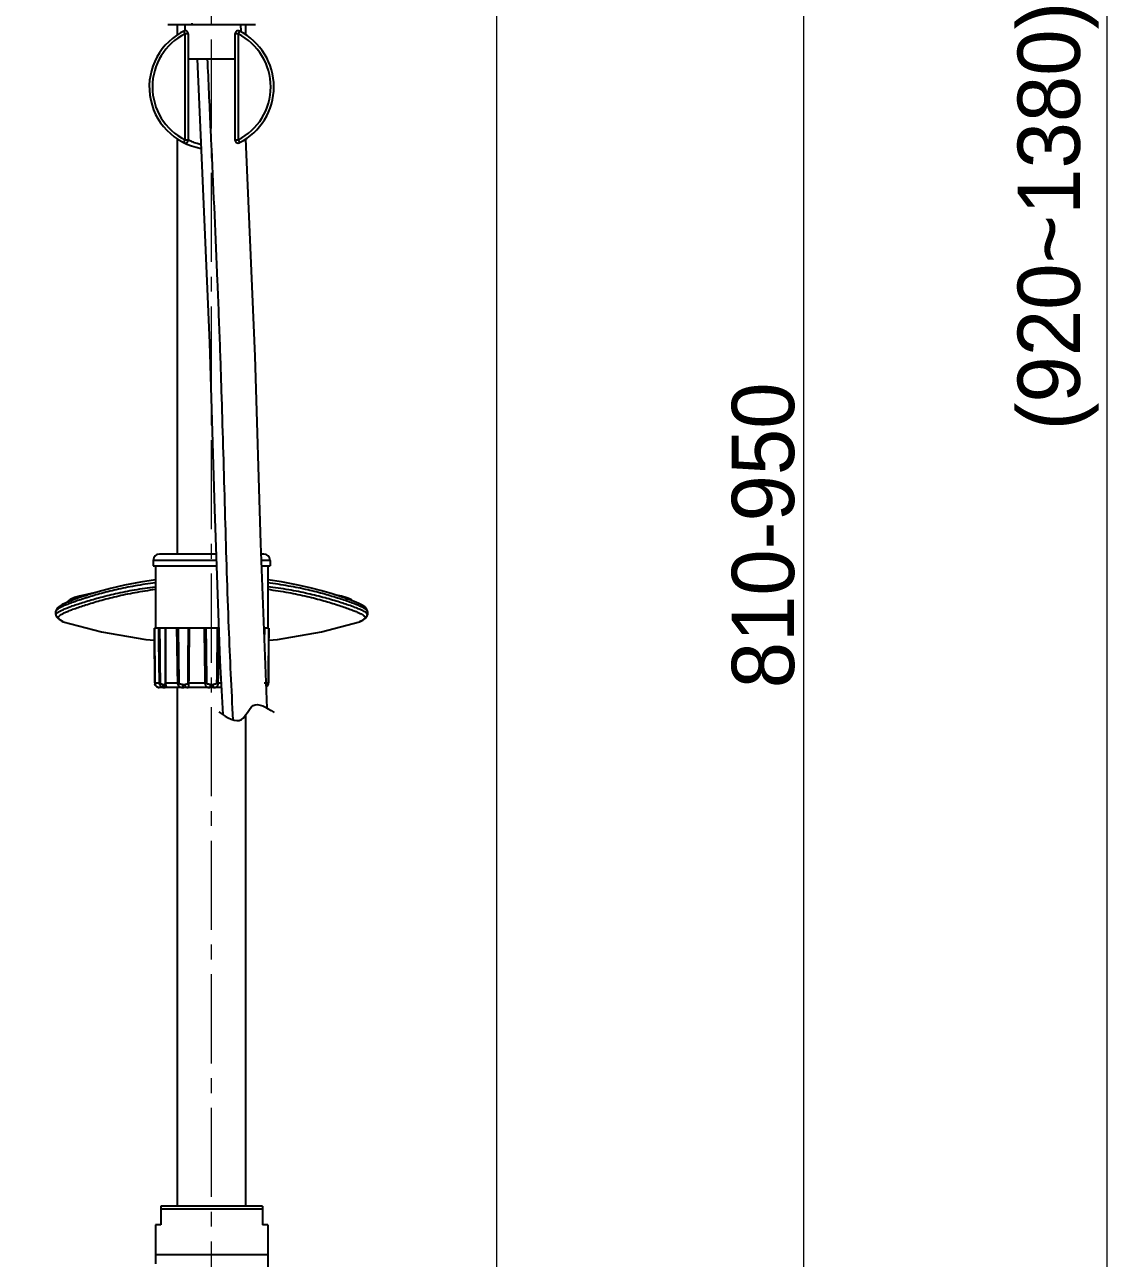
# Model space of a CAD drawing. Extents: x 0 to 3160, y 0 to 2315.
# Drawn here: x 1961.6 to 2311.1, y 571.1 to 967 of the extents above; entities that cross this region are included whole.
import ezdxf

# ---------------------------------------------------------------- set-up
doc = ezdxf.new("R2010")
doc.units = 0
doc.header["$LTSCALE"] = 3
doc.header["$MEASUREMENT"] = 0
doc.header["$PDMODE"] = 3
doc.header["$PDSIZE"] = -10
doc.linetypes.add('CENTER2', pattern=[28.575, 19.05, -3.175, 3.175, -3.175])
doc.layers.get('0').update_dxf_attribs({"linetype": 'CONTINUOUS'})
doc.layers.get('DEFPOINTS').update_dxf_attribs({"linetype": 'CONTINUOUS'})
doc.layers.add('Cneter', color=1, linetype='CENTER2', lineweight=13)
doc.layers.add('치수선', color=7, linetype='CONTINUOUS', lineweight=20)
doc.styles.add('Daelim Dimension', font='')
doc.styles.get('Daelim Dimension').set_extended_font_data('나눔고딕')
doc.dimstyles.new('DEFAULT', dxfattribs={"dimscale": 2, "dimtxt": 2, "dimasz": 2, "dimexe": 0, "dimexo": 2, "dimgap": 1, "dimtad": 1, "dimdec": 1, "dimzin": 9, "dimdsep": 46, "dimtxsty": 'Daelim Dimension', "dimcen": 0.5, "dimclrd": 252, "dimclre": 252, "dimclrt": 3, "dimadec": 1, "dimazin": 0, "dimtfac": 1, "dimtdec": 1, "dimtix": 1, "dimtmove": 0, "dimatfit": 3, "dimfxl": 1, "dimtolj": 1, "dimtzin": 1, "dimlwd": 9, "dimlwe": 9, "dimarcsym": 0})

# ---------------------------------------------------------------- blocks, each defined once
blk = doc.blocks.new('*D1')
at = {"color": 5, "lineweight": 9, "ltscale": 0.5, "transparency": 16777216}
for p, q in [((2128.58, 1187.91), (2213.64, 1187.91)), ((2211.64, 1179.91), (2211.64, 426.22)), ((2138.14, 418.22), (2213.64, 418.22))]:
    blk.add_line(p, q, dxfattribs=at)
at = {"color": 5, "ltscale": 0.5, "transparency": 16777216}
for points in [[(2210.31, 1179.91), (2212.97, 1179.91), (2211.64, 1187.91)], [(2210.31, 426.22), (2212.97, 426.22), (2211.64, 418.22)]]:
    blk.add_solid(points, dxfattribs=at)
at = {"layer": 'DEFPOINTS', "color": 0, "ltscale": 0.5, "transparency": 16777216}
for p in [(2124.58, 1187.91), (2134.14, 418.22), (2211.64, 418.22)]:
    blk.add_point(p, dxfattribs=at)
at = {"color": 7, "ltscale": 0.5, "transparency": 16777216, "insert": (2198.75, 803.07), "char_height": 20, "attachment_point": 5, "rotation": 90, "style": 'Daelim Dimension'}
blk.add_mtext('\\A1;810-950', dxfattribs=at)
blk = doc.blocks.new('*D8')
at = {"color": 5, "lineweight": 9, "ltscale": 0.5, "transparency": 16777216}
for p, q in [((1965.64, 1392.3), (2311.07, 1392.3)), ((2309.07, 426.81), (2309.07, 1384.3)), ((2143.24, 418.81), (2311.07, 418.81))]:
    blk.add_line(p, q, dxfattribs=at)
at = {"color": 5, "ltscale": 0.5, "transparency": 16777216}
for points in [[(2307.74, 1384.3), (2310.4, 1384.3), (2309.07, 1392.3)], [(2307.74, 426.81), (2310.4, 426.81), (2309.07, 418.81)]]:
    blk.add_solid(points, dxfattribs=at)
at = {"layer": 'DEFPOINTS', "color": 0, "ltscale": 0.5, "transparency": 16777216}
for p in [(1961.64, 1392.3), (2309.07, 1392.3), (2139.24, 418.81)]:
    blk.add_point(p, dxfattribs=at)
at = {"color": 7, "ltscale": 0.5, "transparency": 16777216, "insert": (2293.36, 905.56), "char_height": 20, "attachment_point": 5, "rotation": 90, "style": 'Daelim Dimension'}
blk.add_mtext('\\A1;(920~1380)', dxfattribs=at)

msp = doc.modelspace()

# ---------------------------------------------------------------- linework, layer by layer
at = {"color": 7, "linetype": 'Continuous'}
for p, q in [((2035.71, 966.95), (2007.61, 966.95)), ((2010.64, 963.68), (2010.64, 966.95)), ((2013.14, 964.96), (2013.14, 966.95)), ((2031.16, 964.89), (2031.07, 966.94)), ((2032.64, 963.67), (2032.64, 966.95)), ((2014.14, 963.97), (2014.14, 929.98)), ((2029.14, 963.97), (2029.14, 929.98)), ((2014.14, 955.95), (2029.14, 955.95)), ((2010.64, 797.04), (2010.64, 930.3)), ((2011.42, 929.79), (2011.46, 929.76)), ((2011.46, 929.76), (2011.53, 929.72)), ((2011.53, 929.72), (2011.6, 929.68)), ((2011.6, 929.68), (2011.69, 929.63)), ((2011.69, 929.63), (2011.77, 929.58)), ((2011.77, 929.58), (2011.85, 929.53)), ((2011.85, 929.53), (2011.94, 929.48)), ((2011.94, 929.48), (2012.04, 929.43)), ((2012.04, 929.43), (2012.12, 929.39)), ((2012.12, 929.39), (2012.2, 929.34)), ((2012.2, 929.34), (2012.29, 929.29)), ((2012.29, 929.29), (2012.39, 929.24)), ((2012.39, 929.24), (2012.5, 929.19)), ((2012.5, 929.19), (2012.61, 929.13)), ((2012.61, 929.13), (2012.69, 929.09)), ((2012.69, 929.09), (2012.78, 929.05)), ((2012.78, 929.05), (2012.87, 929)), ((2012.87, 929), (2012.96, 928.96)), ((2012.96, 928.96), (2013.06, 928.91)), ((2013.06, 928.91), (2013.16, 928.86)), ((2013.16, 928.86), (2013.26, 928.81)), ((2013.26, 928.81), (2013.37, 928.76)), ((2013.37, 928.76), (2013.49, 928.71)), ((2013.49, 928.71), (2013.61, 928.66)), ((2013.61, 928.66), (2013.68, 928.63)), ((2023.09, 797.04), (2004.89, 797.04)), ((2038.39, 797.04), (2037.54, 797.04)), ((2002.89, 795.04), (2002.89, 793.24)), ((2002.89, 793.24), (2023.22, 793.24)), ((2003.64, 793.24), (2003.64, 773.24)), ((2037.7, 793.24), (2040.39, 793.24)), ((2039.64, 793.24), (2039.64, 773.24)), ((2040.39, 795.04), (2040.39, 793.24)), ((1983.96, 784.59), (1979.22, 783.56)), ((2063.35, 783.55), (2061.18, 784.02)), ((1979.22, 783.56), (1979.22, 783.56)), ((2063.35, 783.55), (2063.35, 783.55)), ((1971.66, 778.9), (1971.64, 778.69)), ((1971.64, 777.63), (1971.64, 778.69)), ((1971.64, 777.64), (1971.68, 777.34)), ((1971.66, 778.9), (1971.66, 778.9)), ((1972.03, 776.74), (1972.03, 776.74)), ((2070.22, 775.86), (2071.2, 776.65)), ((2071.2, 776.65), (2071.2, 776.65)), ((2071.63, 778.73), (2071.63, 778.73)), ((2071.64, 778.65), (2071.63, 778.73)), ((2071.64, 777.6), (2071.64, 778.65)), ((1974.01, 775.37), (1973.99, 775.37)), ((2023.91, 773.24), (2003.29, 773.24)), ((2003.29, 773.24), (2003.41, 755.73)), ((2010.94, 773.24), (2011.16, 755.74)), ((2039.99, 773.24), (2038.35, 773.24)), ((2038.67, 768.96), (2038.73, 773.24)), ((2039.87, 755.73), (2039.99, 773.24)), ((2069.14, 775.33), (2069.14, 775.33)), ((2024.74, 754.24), (2004.8, 754.24)), ((2010.64, 587.82), (2010.64, 754.24)), ((2032.64, 587.82), (2032.64, 745.52)), ((2037.94, 587.82), (2005.34, 587.82)), ((2005.34, 587.82), (2005.34, 581.82)), ((2037.94, 586.82), (2005.34, 586.82)), ((2037.94, 587.82), (2037.94, 581.82)), ((2005.34, 581.82), (2003.64, 581.82)), ((2003.64, 581.82), (2003.64, 569.32)), ((2039.64, 581.82), (2037.94, 581.82)), ((2039.64, 581.82), (2039.64, 563.32)), ((2003.64, 572.32), (2039.64, 572.32))]:
    msp.add_line(p, q, dxfattribs=at)
at = {"color": 9, "linetype": 'Continuous'}
for p, q in [((2013.14, 963.97), (2012.69, 964.86)), ((2014.14, 963.97), (2013.14, 963.97)), ((2013.14, 929.98), (2013.14, 963.97)), ((2014.14, 963.97), (2014.14, 963.97)), ((2030.14, 963.97), (2029.14, 963.97)), ((2030.59, 964.86), (2030.14, 963.97)), ((2030.14, 963.97), (2030.14, 929.98)), ((2012.69, 929.09), (2013.14, 929.98)), ((2013.14, 929.98), (2014.14, 929.98)), ((2029.14, 929.98), (2030.14, 929.98)), ((2030.14, 929.98), (2030.59, 929.09)), ((2023.16, 795.04), (2002.89, 795.04)), ((2040.39, 795.04), (2037.62, 795.04)), ((1971.65, 777.66), (1971.65, 778.71)), ((1971.65, 778.71), (1971.65, 778.71)), ((2071.64, 778.66), (2071.64, 777.61)), ((2071.64, 778.66), (2071.64, 778.65)), ((2003.42, 755.73), (2003.41, 755.73)), ((2003.42, 755.73), (2004.79, 755.73)), ((2005.96, 755.24), (2006.44, 755.24)), ((2006.93, 755.73), (2010.67, 755.73)), ((2011.16, 755.74), (2010.67, 755.73)), ((2012.31, 755.24), (2013.14, 755.24)), ((2014.38, 755.73), (2019.5, 755.73)), ((2021.16, 755.24), (2022.12, 755.24)), ((2023.78, 755.73), (2024.66, 755.73)), ((2038.49, 755.73), (2039.86, 755.73)), ((2039.87, 755.73), (2039.86, 755.73))]:
    msp.add_line(p, q, dxfattribs=at)
at = {"color": 7, "linetype": 'Continuous'}
for points in [[(2017.04, 955.95), (2018.43, 924.23), (2020.96, 864.85), (2022.59, 811.44)], [(2039.52, 747.61), (2037.41, 800.45), (2035.61, 860.58), (2032.88, 925.32), (2032.67, 930.32)], [(2022.59, 811.44), (2024.27, 762.95), (2025.2, 745.59)], [(2003.64, 788.79), (1998.79, 788.08), (1993.69, 787.1), (1989.16, 786.04), (1985.22, 784.97), (1981.86, 783.95), (1979.05, 783.01), (1976.79, 782.19), (1975.01, 781.47), (1973.68, 780.85), (1972.71, 780.28), (1972.03, 779.66), (1971.66, 778.9)], [(2071.63, 778.73), (2071.37, 779.49), (2070.79, 780.11), (2069.98, 780.64), (2068.88, 781.2), (2067.41, 781.83), (2065.52, 782.55), (2063.19, 783.37), (2060.38, 784.28), (2057.07, 785.25), (2053.26, 786.26), (2048.93, 787.24), (2044.11, 788.14), (2039.64, 788.79)], [(1979.22, 783.56), (1977.59, 783.09), (1976.25, 782.48), (1975.31, 781.76), (1975.17, 781.53)], [(2067.02, 781.98), (2066.39, 782.45), (2065.02, 783.07), (2063.35, 783.55)], [(1971.68, 777.34), (1971.85, 776.96), (1972.03, 776.74)], [(1972.03, 776.74), (1972.92, 775.95), (1973.7, 775.48), (1973.99, 775.37)], [(2071.2, 776.65), (2071.38, 776.85), (2071.57, 777.2), (2071.64, 777.6)], [(1974.01, 775.37), (1986.35, 772.15), (2000.52, 769.64), (2003.31, 769.39)], [(2039.96, 769.39), (2042.79, 769.65), (2056.95, 772.16), (2069.14, 775.33)], [(2069.14, 775.33), (2069.34, 775.4), (2070.22, 775.86)], [(2003.41, 755.73), (2003.43, 755.52), (2003.5, 755.21), (2003.63, 754.93), (2003.82, 754.67)], [(2003.41, 755.73), (2003.42, 755.52), (2003.5, 755.22), (2003.63, 754.93), (2003.82, 754.67), (2004.07, 754.46), (2004.37, 754.32), (2004.65, 754.25)], [(2004.07, 754.46), (2004.36, 754.32), (2004.64, 754.25), (2004.8, 754.24)], [(2039.25, 754.5), (2039.45, 754.67), (2039.64, 754.93), (2039.78, 755.21), (2039.85, 755.52), (2039.87, 755.73)], [(2039.25, 754.5), (2039.46, 754.68), (2039.65, 754.93), (2039.78, 755.22), (2039.85, 755.52)]]:
    msp.add_lwpolyline(points, dxfattribs=at)
for centre, radius, start, end in [((2021.64, 946.98), 20, 115.1661, 260.3521), ((2013.14, 963.97), 1, 0, 116.575), ((2030.14, 963.97), 1, 63.425, 180), ((2021.64, 946.98), 20, 296.575, 63.425), ((2013.14, 929.98), 1, 243.425, 0), ((2030.14, 929.98), 1, 180, 296.575), ((2004.89, 795.04), 2, 90, 180), ((2038.39, 795.04), 2, 0, 90)]:
    msp.add_arc(centre, radius, start, end, dxfattribs=at)
at = {"color": 9, "linetype": 'Continuous'}
for centre, radius, start, end in [((2021.64, 946.98), 19, 116.575, 243.425), ((2021.64, 946.98), 19, 296.575, 63.425), ((1850.61, 1386.51), 616.68, 282.08227, 282.27883), ((1982.11, 771.97), 11.77, 101.8538, 104.1815), ((2060.42, 771.73), 12, 75.9328, 78.199), ((1971.79, 778.69), 0.145, 169.5939, 179.9385), ((1971.78, 777.63), 0.14, 168.5409, 179.8019), ((1972.64, 778.71), 0.998, 169.3656, 174.8788), ((1972.63, 778.72), 0.981, 174.8761, 180.094), ((1972.62, 777.66), 0.978, 180.1059, 181.6478), ((1972.65, 777.67), 1, 181.6961, 198.7194), ((1972.65, 777.67), 1, 198.8405, 217.1124), ((1972.65, 777.67), 1, 217.1793, 253.1451), ((2070.52, 777.37), 0.98, 286.3765, 304.8722), ((2070.64, 777.61), 1, 286.7923, 323.7504), ((2070.53, 777.35), 0.967, 304.9528, 313.4284), ((2070.64, 777.61), 1, 323.8152, 341.2871), ((2070.64, 777.61), 0.996, 341.3742, 350.976), ((2070.64, 777.61), 0.992, 350.957, 359.9338), ((2071.18, 778.62), 0.46, 4.4425, 10.1597), ((2071.5, 778.65), 0.141, 0.0015, 1.4553), ((2071.5, 777.6), 0.134, 0.0867, 4.4993), ((2005.03, 755.74), 1.62, 180.4483, 191.9142), ((2017.53, 888.75), 133.04, 270.8462, 271.0709), ((2025.84, 894.71), 139, 268.9339, 269.149), ((2038.24, 755.74), 1.62, 347.9301, 359.5401)]:
    msp.add_arc(centre, radius, start, end, dxfattribs=at)
for points, knots in [([(2015.69, 966.95), (2015.64, 966.95), (2015.55, 966.99), (2015.44, 967.11), (2015.38, 967.29), (2015.37, 967.42), (2015.37, 967.48)], [0, 0, 0, 0, 0.18576, 0.425919, 0.71301, 1, 1, 1, 1]), ([(2021.67, 926.98), (2021.56, 929.4), (2021.11, 939.06), (2020.67, 948.71), (2020.35, 955.95)], [0, 0, 0, 0, 0.250964, 1, 1, 1, 1]), ([(2018.23, 928.46), (2017.81, 928.55), (2016.85, 928.81), (2015.48, 929.33), (2014.54, 929.79), (2014.13, 930.01)], [0, 0, 0, 0, 0.290335, 0.680629, 1, 1, 1, 1]), ([(2028.57, 743.83), (2028.05, 753.72), (2027.04, 775.42), (2026, 809.27), (2025.18, 839.62), (2024.35, 864.85), (2023.28, 892.06), (2022.32, 912.87), (2021.67, 926.98)], [0.6954337, 0.6954337, 0.6954337, 0.6954337, 0.7447768, 0.8037492, 0.8642586, 0.8961374, 0.929618, 1, 1, 1, 1]), ([(2003.63, 787.84), (2001.43, 787.56), (1997.21, 786.93), (1991.22, 785.71), (1985.88, 784.36), (1981.3, 783), (1977.99, 781.9), (1975.78, 781.09), (1974.46, 780.56), (1973.4, 780.09), (1972.58, 779.65), (1972.01, 779.27), (1971.74, 778.97), (1971.68, 778.83)], [0, 0, 0, 0, 0.198728, 0.382525, 0.548044, 0.692037, 0.811336, 0.860818, 0.903128, 0.938084, 0.965632, 0.985988, 1, 1, 1, 1]), ([(2071.63, 778.7), (2071.61, 778.84), (2071.47, 779.05), (2071.21, 779.29), (2070.81, 779.59), (2070.13, 779.96), (2069.1, 780.44), (2067.82, 780.96), (2066.29, 781.53), (2064.52, 782.15), (2061.72, 783.08), (2057.7, 784.28), (2052.29, 785.66), (2046.19, 786.91), (2041.89, 787.55), (2039.65, 787.84)], [0, 0, 0, 0, 0.012568, 0.021046, 0.031237, 0.057128, 0.090682, 0.131917, 0.180656, 0.236622, 0.299472, 0.444208, 0.611518, 0.797967, 1, 1, 1, 1]), ([(1971.65, 777.66), (1971.67, 777.8), (1971.82, 778.01), (1972.07, 778.24), (1972.48, 778.53), (1973.17, 778.91), (1974.19, 779.37), (1975.47, 779.89), (1977.01, 780.45), (1978.78, 781.06), (1981.58, 781.96), (1985.6, 783.13), (1991, 784.47), (1997.1, 785.69), (2001.39, 786.32), (2003.63, 786.6)], [0, 0, 0, 0, 0.012621, 0.021098, 0.031305, 0.057271, 0.090887, 0.132154, 0.180901, 0.236855, 0.299681, 0.444349, 0.611601, 0.798004, 1, 1, 1, 1]), ([(1972.36, 776.71), (1972.38, 776.85), (1972.52, 777.06), (1972.78, 777.29), (1973.17, 777.58), (1973.84, 777.96), (1974.85, 778.43), (1976.1, 778.95), (1977.59, 779.52), (1979.32, 780.13), (1982.05, 781.04), (1985.98, 782.22), (1991.26, 783.59), (1997.22, 784.82), (2001.43, 785.48), (2003.63, 785.76)], [0, 0, 0, 0, 0.012872, 0.021451, 0.031743, 0.05783, 0.091495, 0.132745, 0.181424, 0.237275, 0.299966, 0.444333, 0.611378, 0.797796, 1, 1, 1, 1]), ([(2071.64, 777.61), (2071.63, 777.74), (2071.5, 777.95), (2071.27, 778.19), (2070.88, 778.48), (2070.22, 778.85), (2069.21, 779.32), (2067.95, 779.83), (2066.43, 780.4), (2064.66, 781), (2061.86, 781.91), (2057.82, 783.09), (2052.38, 784.45), (2046.24, 785.68), (2041.91, 786.32), (2039.65, 786.6)], [0, 0, 0, 0, 0.012002, 0.020115, 0.029934, 0.055117, 0.088059, 0.128807, 0.177193, 0.232943, 0.295719, 0.44072, 0.608803, 0.79645, 1, 1, 1, 1]), ([(2039.65, 785.76), (2041.87, 785.48), (2046.11, 784.81), (2052.12, 783.57), (2057.44, 782.19), (2061.38, 780.99), (2064.12, 780.07), (2065.84, 779.46), (2067.32, 778.89), (2068.56, 778.37), (2069.54, 777.91), (2070.19, 777.53), (2070.56, 777.24), (2070.8, 777), (2070.92, 776.79), (2070.93, 776.66)], [0, 0, 0, 0, 0.203752, 0.391403, 0.559269, 0.703958, 0.766597, 0.822244, 0.870564, 0.911297, 0.944302, 0.969611, 0.979495, 0.98768, 1, 1, 1, 1]), ([(1976.36, 782.04), (1976.5, 782.18), (1976.86, 782.45), (1977.51, 782.8), (1978.31, 783.12), (1978.91, 783.3), (1979.23, 783.38)], [0, 0, 0, 0, 0.189093, 0.417714, 0.687363, 1, 1, 1, 1]), ([(1979.7, 783.49), (1979.62, 783.53), (1979.47, 783.58), (1979.3, 783.58), (1979.22, 783.56)], [0, 0, 0, 0, 0.511732, 1, 1, 1, 1]), ([(2062.88, 783.47), (2062.95, 783.51), (2063.11, 783.57), (2063.27, 783.56), (2063.35, 783.55)], [0, 0, 0, 0, 0.512265, 1, 1, 1, 1]), ([(2063.34, 783.37), (2063.72, 783.27), (2064.41, 783.06), (2065.08, 782.78), (2065.38, 782.63)], [0, 0, 0, 0, 0.542597, 1, 1, 1, 1]), ([(1972.46, 776.48), (1972.44, 776.5), (1972.38, 776.56), (1972.34, 776.65), (1972.36, 776.71)], [0, 0, 0, 0, 0.318111, 1, 1, 1, 1]), ([(1973.99, 775.37), (1973.88, 775.41), (1973.65, 775.51), (1973.11, 775.85), (1972.72, 776.21), (1972.46, 776.48)], [0, 0, 0, 0, 0.176903, 0.401747, 1, 1, 1, 1]), ([(2070.8, 776.43), (2070.52, 776.16), (2070.01, 775.73), (2069.41, 775.41), (2069.14, 775.33)], [0, 0, 0, 0, 0.584195, 1, 1, 1, 1]), ([(2070.93, 776.66), (2070.93, 776.64), (2070.92, 776.55), (2070.85, 776.48), (2070.8, 776.43)], [0, 0, 0, 0, 0.196205, 1, 1, 1, 1]), ([(2004.8, 754.24), (2004.69, 754.24), (2004.43, 754.28), (2004.02, 754.46), (2003.64, 754.85), (2003.49, 755.21), (2003.45, 755.41)], [0, 0, 0, 0, 0.173156, 0.407087, 0.686172, 1, 1, 1, 1]), ([(2005.12, 755.74), (2005.08, 755.74), (2004.97, 755.73), (2004.86, 755.73), (2004.79, 755.73)], [0, 0, 0, 0, 0.310551, 1, 1, 1, 1]), ([(2004.79, 755.73), (2004.79, 755.61), (2004.82, 755.37), (2004.97, 755.04), (2005.2, 754.76), (2005.57, 754.47), (2006.1, 754.27), (2006.54, 754.24), (2006.76, 754.24)], [0, 0, 0, 0, 0.130277, 0.260387, 0.390072, 0.518902, 0.76966, 1, 1, 1, 1]), ([(2005.96, 755.24), (2005.88, 755.24), (2005.72, 755.25), (2005.52, 755.28), (2005.36, 755.35), (2005.24, 755.44), (2005.14, 755.57), (2005.12, 755.68), (2005.12, 755.74)], [0, 0, 0, 0, 0.205908, 0.434797, 0.559969, 0.694738, 0.841768, 1, 1, 1, 1]), ([(2005.96, 755.24), (2005.96, 755.11), (2006, 754.86), (2006.17, 754.53), (2006.39, 754.33), (2006.6, 754.26), (2006.7, 754.24), (2006.76, 754.24)], [0, 0, 0, 0, 0.274646, 0.53529, 0.774869, 0.888637, 1, 1, 1, 1]), ([(2006.74, 755.74), (2006.74, 755.68), (2006.73, 755.58), (2006.72, 755.45), (2006.7, 755.36), (2006.66, 755.3), (2006.61, 755.27), (2006.56, 755.25), (2006.5, 755.24), (2006.46, 755.24), (2006.44, 755.24)], [0, 0, 0, 0, 0.244877, 0.435868, 0.568727, 0.66296, 0.740826, 0.818717, 0.904331, 1, 1, 1, 1]), ([(2007.36, 754.24), (2007.24, 754.24), (2007.05, 754.28), (2006.84, 754.41), (2006.65, 754.57), (2006.48, 754.85), (2006.44, 755.11), (2006.44, 755.24)], [0, 0, 0, 0, 0.239998, 0.362515, 0.486987, 0.740714, 1, 1, 1, 1]), ([(2006.93, 755.73), (2006.89, 755.73), (2006.83, 755.73), (2006.76, 755.74), (2006.74, 755.74), (2006.74, 755.74)], [0, 0, 0, 0, 0.671379, 0.880515, 1, 1, 1, 1]), ([(2007.36, 754.24), (2007.36, 754.24), (2007.37, 754.24), (2007.37, 754.24), (2007.37, 754.25), (2007.37, 754.25), (2007.36, 754.26), (2007.35, 754.27), (2007.34, 754.29), (2007.32, 754.31), (2007.3, 754.34), (2007.26, 754.4), (2007.21, 754.47), (2007.17, 754.55), (2007.12, 754.66), (2007.08, 754.77), (2007.04, 754.91), (2006.99, 755.11), (2006.94, 755.38), (2006.93, 755.61), (2006.93, 755.73)], [0, 0, 0, 0, 0.00527, 0.008285, 0.010522, 0.014286, 0.020243, 0.028501, 0.039077, 0.051972, 0.084721, 0.126766, 0.17814, 0.238837, 0.308732, 0.387527, 0.474704, 0.569489, 0.777411, 1, 1, 1, 1]), ([(2010.67, 755.73), (2010.67, 755.61), (2010.71, 755.37), (2010.84, 755.04), (2011.06, 754.76), (2011.33, 754.54), (2011.65, 754.38), (2012.1, 754.26), (2012.46, 754.24), (2012.7, 754.24)], [0, 0, 0, 0, 0.126707, 0.252183, 0.376053, 0.49897, 0.622183, 0.746815, 1, 1, 1, 1]), ([(2012.31, 755.24), (2012.2, 755.24), (2012.03, 755.24), (2011.81, 755.27), (2011.64, 755.3), (2011.48, 755.35), (2011.32, 755.43), (2011.2, 755.56), (2011.16, 755.68), (2011.16, 755.74)], [0, 0, 0, 0, 0.24162, 0.365231, 0.490409, 0.616903, 0.744378, 0.872282, 1, 1, 1, 1]), ([(2012.31, 755.24), (2012.31, 755.11), (2012.32, 754.93), (2012.37, 754.69), (2012.41, 754.54), (2012.47, 754.42), (2012.54, 754.32), (2012.61, 754.26), (2012.67, 754.24), (2012.7, 754.24)], [0, 0, 0, 0, 0.335554, 0.489911, 0.629075, 0.749568, 0.849747, 0.931078, 1, 1, 1, 1]), ([(2013.97, 755.74), (2013.97, 755.68), (2013.95, 755.57), (2013.88, 755.44), (2013.78, 755.35), (2013.66, 755.3), (2013.54, 755.27), (2013.36, 755.24), (2013.23, 755.24), (2013.14, 755.24)], [0, 0, 0, 0, 0.154625, 0.289605, 0.408473, 0.521539, 0.635314, 0.752547, 1, 1, 1, 1]), ([(2013.74, 754.24), (2013.7, 754.24), (2013.62, 754.26), (2013.5, 754.32), (2013.4, 754.41), (2013.27, 754.59), (2013.17, 754.87), (2013.14, 755.11), (2013.14, 755.24)], [0, 0, 0, 0, 0.093255, 0.192438, 0.301591, 0.422633, 0.697198, 1, 1, 1, 1]), ([(2013.74, 754.24), (2013.8, 754.24), (2013.92, 754.24), (2014.05, 754.28), (2014.13, 754.34), (2014.19, 754.4), (2014.23, 754.47), (2014.28, 754.59), (2014.32, 754.79), (2014.36, 755.06), (2014.38, 755.38), (2014.38, 755.61), (2014.38, 755.73)], [0, 0, 0, 0, 0.102238, 0.183817, 0.222193, 0.262345, 0.306669, 0.35695, 0.479126, 0.631289, 0.808435, 1, 1, 1, 1]), ([(2014.38, 755.73), (2014.34, 755.73), (2014.21, 755.73), (2014.07, 755.74), (2013.97, 755.74)], [0, 0, 0, 0, 0.287918, 1, 1, 1, 1]), ([(2019.5, 755.73), (2019.5, 755.61), (2019.52, 755.38), (2019.61, 755.05), (2019.75, 754.77), (2019.94, 754.55), (2020.17, 754.38), (2020.44, 754.29), (2020.73, 754.25), (2020.93, 754.24), (2021.04, 754.24)], [0, 0, 0, 0, 0.145025, 0.283362, 0.411179, 0.528764, 0.640404, 0.752515, 0.871111, 1, 1, 1, 1]), ([(2021.16, 755.24), (2021.04, 755.24), (2020.81, 755.25), (2020.53, 755.28), (2020.31, 755.35), (2020.16, 755.43), (2020.05, 755.57), (2020.02, 755.68), (2020.02, 755.74)], [0, 0, 0, 0, 0.25418, 0.503615, 0.626635, 0.749226, 0.873194, 1, 1, 1, 1]), ([(2021.16, 755.24), (2021.16, 755.11), (2021.15, 754.93), (2021.14, 754.69), (2021.12, 754.54), (2021.11, 754.42), (2021.09, 754.34), (2021.07, 754.29), (2021.06, 754.26), (2021.05, 754.24), (2021.04, 754.24)], [0, 0, 0, 0, 0.375122, 0.544827, 0.694061, 0.817252, 0.910092, 0.944299, 0.970236, 1, 1, 1, 1]), ([(2023.26, 755.74), (2023.26, 755.68), (2023.23, 755.57), (2023.11, 755.43), (2022.96, 755.35), (2022.75, 755.28), (2022.46, 755.25), (2022.24, 755.24), (2022.12, 755.24)], [0, 0, 0, 0, 0.126805, 0.250774, 0.373365, 0.496385, 0.74582, 1, 1, 1, 1]), ([(2022.24, 754.24), (2022.23, 754.24), (2022.22, 754.26), (2022.2, 754.29), (2022.19, 754.34), (2022.17, 754.42), (2022.15, 754.54), (2022.14, 754.69), (2022.12, 754.93), (2022.12, 755.11), (2022.12, 755.24)], [0, 0, 0, 0, 0.029755, 0.055682, 0.089867, 0.182667, 0.305819, 0.455046, 0.624783, 1, 1, 1, 1]), ([(2022.24, 754.24), (2022.35, 754.24), (2022.55, 754.25), (2022.84, 754.29), (2023.11, 754.38), (2023.34, 754.55), (2023.53, 754.77), (2023.67, 755.05), (2023.76, 755.38), (2023.78, 755.61), (2023.78, 755.73)], [0, 0, 0, 0, 0.128893, 0.247484, 0.359598, 0.471236, 0.58882, 0.716639, 0.854976, 1, 1, 1, 1]), ([(2039.82, 755.4), (2039.78, 755.22), (2039.64, 754.87), (2039.39, 754.6), (2039.25, 754.5)], [0, 0, 0, 0, 0.52735, 1, 1, 1, 1])]:
    msp.add_open_spline(points, degree=3, knots=knots, dxfattribs=at)
for points in [[(1971.68, 778.83), (1971.67, 778.79), (1971.65, 778.75), (1971.65, 778.71)], [(1972.46, 776.48), (1972.3, 776.53), (1972.14, 776.62), (1972.03, 776.74)]]:
    msp.add_open_spline(points, degree=3, dxfattribs=at)
at = {"color": 7, "linetype": 'Continuous'}
for points in [[(2003.42, 755.73), (2003.38, 761.57), (2003.33, 767.4), (2003.29, 773.24)], [(2004.55, 773.24), (2004.63, 767.4), (2004.7, 761.57), (2004.79, 755.73)], [(2004.93, 773.24), (2004.99, 767.41), (2005.05, 761.57), (2005.12, 755.74)], [(2006.75, 773.24), (2006.75, 767.41), (2006.74, 761.57), (2006.74, 755.74)], [(2014.1, 773.24), (2014.06, 767.41), (2014.01, 761.57), (2013.97, 755.74)], [(2019.81, 773.24), (2019.88, 767.41), (2019.95, 761.57), (2020.02, 755.74)], [(2023.46, 773.24), (2023.4, 767.41), (2023.33, 761.57), (2023.26, 755.74)], [(2039.98, 773.24), (2039.94, 767.4), (2039.9, 761.57), (2039.86, 755.73)]]:
    msp.add_open_spline(points, degree=3, dxfattribs=at)
for points, knots in [([(2006.93, 755.73), (2006.93, 757.19), (2006.94, 760.84), (2006.94, 766.68), (2006.95, 771.05), (2006.96, 773.24)], [0, 0, 0, 0, 0.249998, 0.625001, 1, 1, 1, 1]), ([(2010.38, 773.24), (2010.41, 771.78), (2010.47, 768.13), (2010.56, 762.3), (2010.63, 757.92), (2010.67, 755.73)], [0, 0, 0, 0, 0.25, 0.625, 1, 1, 1, 1]), ([(2014.38, 755.73), (2014.4, 757.19), (2014.43, 760.84), (2014.49, 766.68), (2014.53, 771.05), (2014.55, 773.24)], [0, 0, 0, 0, 0.249999, 0.625, 1, 1, 1, 1]), ([(2019.23, 773.24), (2019.25, 771.78), (2019.31, 768.13), (2019.39, 762.3), (2019.46, 757.92), (2019.5, 755.73)], [0, 0, 0, 0, 0.25, 0.625, 1, 1, 1, 1]), ([(2023.78, 755.73), (2023.82, 758.2), (2023.88, 761.91), (2023.95, 766.86), (2023.98, 769.33), (2024, 770.56)], [0, 0, 0, 0, 0.5, 0.75, 1, 1, 1, 1])]:
    msp.add_open_spline(points, degree=3, knots=knots, dxfattribs=at)
at = {"ltscale": 0.5}
msp.add_spline([(2023.98, 746.4), (2031.25, 744), (2034.99, 748.42), (2041.68, 746.28)], degree=3, dxfattribs=at)
at = {"layer": 'Cneter', "lineweight": 5, "ltscale": 0.5}
msp.add_line((2021.64, 462.18), (2021.64, 1322.8), dxfattribs=at)
at = {"layer": '치수선'}
msp.add_line((2113.24, 254.43), (2113.24, 1271.1), dxfattribs=at)

# ---------------------------------------------------------------- dimensions: what is measured, and where the dimension line sits
at = {"color": 5, "ltscale": 0.5}
for base, p1, p2, text, picture, middle in [((2309.07, 1392.3), (2139.24, 418.81), (1961.64, 1392.3), '(920~1380)', '*D8', (2309.07, 905.56)), ((2211.64, 418.22), (2124.58, 1187.91), (2134.14, 418.22), '810-950', '*D1', (2211.64, 803.07))]:
    dim = msp.add_linear_dim(base=base, p1=p1, p2=p2, angle=90, text=text, dimstyle='DEFAULT', override={"dimtxt": 10, "dimasz": 4, "dimexe": 1, "dimdec": 0, "dimclrd": 5, "dimclre": 5, "dimclrt": 7}, dxfattribs=at)
    dim.commit()
    dim.dimension.update_dxf_attribs({"geometry": picture, "text_midpoint": middle, "dimtype": 160})

doc.saveas('drawing.dxf')
